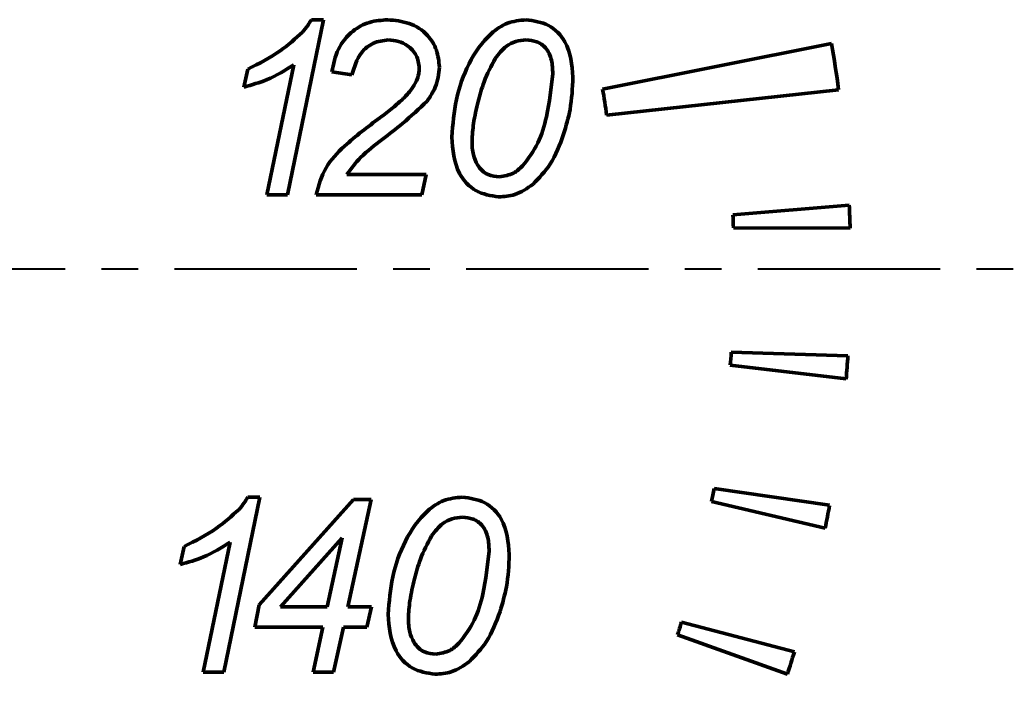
# Model space of a CAD drawing. Extents: x -188 to 653, y 38 to 632.
# Drawn here: x -68.45 to -34.56, y 463.64 to 486.51 of the extents above; entities that cross this region are included whole.
import ezdxf

# ---------------------------------------------------------------- set-up
doc = ezdxf.new("R2010")
doc.units = 0
doc.header["$LTSCALE"] = 5
doc.linetypes.add('CENTER', pattern=[2, 1.25, -0.25, 0.25, -0.25])
doc.layers.get('Defpoints').update_dxf_attribs({"linetype": 'CONTINUOUS'})
for name, color, linetype in [('1轮廓实线层', 7, 'CONTINUOUS'), ('2细线层', 3, 'CONTINUOUS'), ('3中心线层', 1, 'CENTER')]:
    doc.layers.add(name, color=color, linetype=linetype)
doc.styles.add('PC_TEXTSTYLE', font='SIMKAI.TTF', dxfattribs={"width": 0.8})
doc.dimstyles.new('TH_GBDIM', dxfattribs={"dimtxt": 3.5, "dimasz": 2.5, "dimexe": 2, "dimexo": 0, "dimgap": 1.5, "dimtad": 1, "dimdec": 1, "dimzin": 0, "dimdsep": 46, "dimtxsty": 'PC_TEXTSTYLE', "dimcen": 2.5, "dimadec": 0, "dimazin": 0, "dimtfac": 0.714286, "dimtdec": 4, "dimtmove": 0, "dimatfit": 3, "dimfxl": 0, "dimtolj": 1, "dimtzin": 0, "dimarcsym": 0})

# ---------------------------------------------------------------- blocks, each defined once
blk = doc.blocks.new('*D13')
at = {"layer": '2细线层', "color": 0, "lineweight": -2}
for p, q in [((-156.574, 477.961), (-157.255, 477.961)), ((-156.755, 475.461), (-156.755, 403.009)), ((-51.415, 400.509), (-157.255, 400.509))]:
    blk.add_line(p, q, dxfattribs=at)
at = {"layer": '2细线层', "color": 0, "lineweight": 50}
for points in [[(-157.172, 475.461), (-156.339, 475.461), (-156.755, 477.961)], [(-157.172, 403.009), (-156.339, 403.009), (-156.755, 400.509)]]:
    blk.add_solid(points, dxfattribs=at)
at = {"layer": 'Defpoints', "color": 0, "lineweight": 50}
for p in [(-156.574, 477.961), (-156.755, 400.509), (-51.415, 400.509)]:
    blk.add_point(p, dxfattribs=at)
at = {"layer": '2细线层', "color": 0, "insert": (-160.005, 434.963), "char_height": 3.5, "attachment_point": 5, "rotation": 90}
blk.add_mtext('\\A1;109', dxfattribs=at)
blk = doc.blocks.new('*D15')
at = {"layer": '2细线层', "color": 0, "lineweight": -2}
for p, q in [((-154.415, 473.474), (-154.415, 388.119)), ((251.218, 470.851), (251.218, 388.119)), ((-151.915, 388.619), (248.718, 388.619))]:
    blk.add_line(p, q, dxfattribs=at)
at = {"layer": '2细线层', "color": 0, "lineweight": 50}
for points in [[(-151.915, 389.036), (-151.915, 388.203), (-154.415, 388.619)], [(248.718, 389.036), (248.718, 388.203), (251.218, 388.619)]]:
    blk.add_solid(points, dxfattribs=at)
at = {"layer": 'Defpoints', "color": 0, "lineweight": 50}
for p in [(-154.415, 473.474), (251.218, 470.851), (251.218, 388.619)]:
    blk.add_point(p, dxfattribs=at)
at = {"layer": '2细线层', "color": 0, "insert": (48.17, 391.869), "char_height": 3.5, "attachment_point": 5}
blk.add_mtext('\\A1;404', dxfattribs=at)

msp = doc.modelspace()

# ---------------------------------------------------------------- linework, layer by layer
at = {"layer": '1轮廓实线层', "lineweight": 50}
for p, q in [((-58.041, 486.506), (-59.275, 480.506)), ((-58.456, 486.506), (-58.041, 486.506)), ((-40.62, 485.688), (-48.47, 484.126)), ((-60.767, 484.199), (-60.63, 484.814)), ((-59.979, 480.506), (-59.056, 484.965)), ((-57.064, 484.617), (-57.756, 484.72)), ((-48.333, 483.235), (-40.377, 484.106)), ((-57.245, 481.199), (-54.525, 481.199)), ((-54.525, 481.199), (-54.671, 480.506)), ((-59.275, 480.506), (-59.979, 480.506)), ((-54.671, 480.506), (-58.294, 480.506)), ((-40.014, 480.151), (-44.002, 479.82)), ((-43.985, 479.369), (-39.982, 479.352)), ((-40.058, 474.981), (-44.059, 475.103)), ((-44.093, 474.654), (-40.118, 474.183)), ((-60.223, 470.131), (-61.457, 464.131)), ((-60.638, 470.131), (-60.223, 470.131)), ((-40.688, 469.849), (-44.65, 470.423)), ((-60.246, 466.436), (-57.015, 470.054)), ((-56.404, 470.054), (-57.208, 466.362)), ((-57.015, 470.054), (-56.404, 470.054)), ((-44.734, 469.98), (-40.838, 469.063)), ((-62.949, 467.823), (-62.812, 468.439)), ((-62.161, 464.131), (-61.238, 468.59)), ((-57.398, 468.732), (-59.515, 466.362)), ((-57.914, 466.362), (-57.398, 468.732)), ((-60.399, 465.669), (-60.246, 466.436)), ((-59.515, 466.362), (-57.914, 466.362)), ((-57.208, 466.362), (-56.399, 466.362)), ((-56.399, 466.362), (-56.553, 465.669)), ((-41.895, 464.821), (-45.766, 465.841)), ((-58.064, 465.669), (-60.399, 465.669)), ((-58.399, 464.131), (-58.064, 465.669)), ((-57.359, 465.669), (-57.694, 464.131)), ((-56.553, 465.669), (-57.359, 465.669)), ((-45.9, 465.41), (-42.132, 464.057)), ((-61.457, 464.131), (-62.161, 464.131)), ((-57.694, 464.131), (-58.399, 464.131))]:
    msp.add_line(p, q, dxfattribs=at)
for radius, start, end in [(45.6, 7.7444, 9.7549), (37.6, 8.0626, 9.4368), (45.6, 1.7471, 2.7523), (41.6, 1.9392, 2.5601), (41.6, 355.4392, 356.0601), (45.6, 355.2471, 356.2523), (41.6, 348.9392, 349.5601), (45.6, 348.7471, 349.7523), (41.6, 342.4392, 343.0601), (45.6, 342.2471, 343.2523)]:
    msp.add_arc((-85.561, 477.961), radius, start, end, dxfattribs=at)
for points, knots in [([(-58.755, 486.086), (-58.694, 486.16), (-58.583, 486.293), (-58.495, 486.441), (-58.456, 486.506)], [0, 0, 0, 0, 0.559879, 1, 1, 1, 1]), ([(-57.756, 484.72), (-57.701, 484.986), (-57.591, 485.518), (-57.099, 486.119), (-56.478, 486.459), (-56.053, 486.491), (-55.84, 486.506)], [0, 0, 0, 0, 0.280255, 0.559577, 0.779612, 1, 1, 1, 1]), ([(-55.84, 486.506), (-55.588, 486.483), (-55.085, 486.437), (-54.472, 486.042), (-54.129, 485.473), (-54.085, 485.079), (-54.064, 484.881)], [0, 0, 0, 0, 0.2802344, 0.5595924, 0.7797522, 1, 1, 1, 1]), ([(-53.64, 482.483), (-53.605, 482.916), (-53.534, 483.781), (-53.102, 485.02), (-52.481, 485.927), (-51.752, 486.437), (-51.316, 486.483), (-51.098, 486.506)], [0, 0, 0, 0, 0.250396, 0.500976, 0.750263, 0.875307, 1, 1, 1, 1]), ([(-51.098, 486.506), (-50.831, 486.469), (-50.295, 486.393), (-49.582, 485.658), (-49.523, 484.96), (-49.487, 484.534)], [0, 0, 0, 0, 0.279895, 0.560121, 1, 1, 1, 1]), ([(-60.63, 484.814), (-60.249, 485.007), (-59.569, 485.351), (-59.004, 485.861), (-58.755, 486.086)], [0, 0, 0, 0, 0.559928, 1, 1, 1, 1]), ([(-55.817, 485.814), (-55.993, 485.792), (-56.345, 485.749), (-56.857, 485.327), (-56.985, 484.886), (-57.064, 484.617)], [0, 0, 0, 0, 0.279932, 0.559785, 1, 1, 1, 1]), ([(-54.756, 484.851), (-54.776, 485.001), (-54.817, 485.3), (-55.121, 485.611), (-55.465, 485.789), (-55.7, 485.806), (-55.817, 485.814)], [0, 0, 0, 0, 0.278996, 0.558746, 0.779203, 1, 1, 1, 1]), ([(-51.094, 485.814), (-51.214, 485.803), (-51.454, 485.782), (-51.847, 485.578), (-52.035, 485.329), (-52.15, 485.177)], [0, 0, 0, 0, 0.280072, 0.560099, 1, 1, 1, 1]), ([(-50.179, 484.656), (-50.185, 484.813), (-50.196, 485.126), (-50.378, 485.54), (-50.723, 485.782), (-50.97, 485.803), (-51.094, 485.814)], [0, 0, 0, 0, 0.281276, 0.560087, 0.779725, 1, 1, 1, 1]), ([(-52.15, 485.177), (-52.291, 484.914), (-52.542, 484.443), (-52.677, 483.928), (-52.737, 483.701)], [0, 0, 0, 0, 0.55944, 1, 1, 1, 1]), ([(-59.056, 484.965), (-59.355, 484.777), (-59.891, 484.441), (-60.499, 484.273), (-60.767, 484.199)], [0, 0, 0, 0, 0.5593671, 1, 1, 1, 1]), ([(-54.852, 484.41), (-54.821, 484.49), (-54.765, 484.632), (-54.759, 484.784), (-54.756, 484.851)], [0, 0, 0, 0, 0.559716, 1, 1, 1, 1]), ([(-54.064, 484.881), (-54.091, 484.644), (-54.141, 484.22), (-54.383, 483.87), (-54.489, 483.715)], [0, 0, 0, 0, 0.558971, 1, 1, 1, 1]), ([(-55.305, 483.802), (-55.206, 483.905), (-55.03, 484.089), (-54.906, 484.312), (-54.852, 484.41)], [0, 0, 0, 0, 0.560158, 1, 1, 1, 1]), ([(-51.214, 481.491), (-51.022, 481.744), (-50.639, 482.253), (-50.326, 483.356), (-50.235, 484.163), (-50.179, 484.656)], [0, 0, 0, 0, 0.2793648, 0.5597505, 1, 1, 1, 1]), ([(-49.487, 484.534), (-49.504, 484.162), (-49.535, 483.498), (-49.723, 482.861), (-49.806, 482.581)], [0, 0, 0, 0, 0.559836, 1, 1, 1, 1]), ([(-56.112, 483.138), (-55.956, 483.256), (-55.679, 483.467), (-55.419, 483.7), (-55.305, 483.802)], [0, 0, 0, 0, 0.560067, 1, 1, 1, 1]), ([(-54.489, 483.715), (-54.763, 483.455), (-55.253, 482.989), (-55.79, 482.58), (-56.026, 482.399)], [0, 0, 0, 0, 0.559669, 1, 1, 1, 1]), ([(-52.737, 483.701), (-52.798, 483.452), (-52.906, 483.007), (-52.935, 482.55), (-52.948, 482.349)], [0, 0, 0, 0, 0.560143, 1, 1, 1, 1]), ([(-58.294, 480.506), (-58.205, 480.826), (-58.025, 481.464), (-57.195, 482.329), (-56.523, 482.831), (-56.112, 483.138)], [0, 0, 0, 0, 0.2795362, 0.5590625, 1, 1, 1, 1]), ([(-56.026, 482.399), (-56.285, 482.205), (-56.746, 481.86), (-57.093, 481.4), (-57.245, 481.199)], [0, 0, 0, 0, 0.5607111, 1, 1, 1, 1]), ([(-52.034, 480.429), (-52.307, 480.472), (-52.854, 480.558), (-53.551, 481.338), (-53.607, 482.049), (-53.64, 482.483)], [0, 0, 0, 0, 0.279444, 0.559684, 1, 1, 1, 1]), ([(-52.948, 482.349), (-52.944, 482.188), (-52.937, 481.901), (-52.814, 481.643), (-52.761, 481.529)], [0, 0, 0, 0, 0.56062, 1, 1, 1, 1]), ([(-49.806, 482.581), (-49.939, 482.22), (-50.176, 481.576), (-50.648, 481.081), (-50.856, 480.863)], [0, 0, 0, 0, 0.56032, 1, 1, 1, 1]), ([(-52.761, 481.529), (-52.712, 481.461), (-52.614, 481.325), (-52.357, 481.155), (-52.14, 481.134), (-52.008, 481.122)], [0, 0, 0, 0, 0.280749, 0.561036, 1, 1, 1, 1]), ([(-52.008, 481.122), (-51.839, 481.147), (-51.536, 481.192), (-51.312, 481.399), (-51.214, 481.491)], [0, 0, 0, 0, 0.55821, 1, 1, 1, 1]), ([(-50.856, 480.863), (-51.055, 480.724), (-51.412, 480.476), (-51.843, 480.443), (-52.034, 480.429)], [0, 0, 0, 0, 0.559348, 1, 1, 1, 1]), ([(-60.937, 469.71), (-60.876, 469.785), (-60.765, 469.917), (-60.677, 470.066), (-60.638, 470.131)], [0, 0, 0, 0, 0.559879, 1, 1, 1, 1]), ([(-55.822, 466.108), (-55.787, 466.541), (-55.716, 467.406), (-55.284, 468.645), (-54.663, 469.552), (-53.934, 470.062), (-53.498, 470.108), (-53.28, 470.131)], [0, 0, 0, 0, 0.250396, 0.500976, 0.750263, 0.875307, 1, 1, 1, 1]), ([(-53.28, 470.131), (-53.013, 470.093), (-52.477, 470.018), (-51.764, 469.283), (-51.705, 468.585), (-51.669, 468.159)], [0, 0, 0, 0, 0.279895, 0.560122, 1, 1, 1, 1]), ([(-62.812, 468.439), (-62.431, 468.631), (-61.751, 468.976), (-61.186, 469.486), (-60.937, 469.71)], [0, 0, 0, 0, 0.559928, 1, 1, 1, 1]), ([(-53.276, 469.439), (-53.396, 469.428), (-53.636, 469.407), (-54.029, 469.203), (-54.217, 468.954), (-54.332, 468.802)], [0, 0, 0, 0, 0.2800725, 0.5600993, 1, 1, 1, 1]), ([(-52.361, 468.281), (-52.367, 468.438), (-52.378, 468.75), (-52.56, 469.165), (-52.905, 469.407), (-53.152, 469.428), (-53.276, 469.439)], [0, 0, 0, 0, 0.281276, 0.560086, 0.779725, 1, 1, 1, 1]), ([(-54.332, 468.802), (-54.473, 468.538), (-54.724, 468.068), (-54.859, 467.553), (-54.919, 467.326)], [0, 0, 0, 0, 0.559441, 1, 1, 1, 1]), ([(-61.238, 468.59), (-61.537, 468.402), (-62.073, 468.066), (-62.681, 467.898), (-62.949, 467.823)], [0, 0, 0, 0, 0.559367, 1, 1, 1, 1]), ([(-53.396, 465.115), (-53.204, 465.369), (-52.821, 465.878), (-52.508, 466.981), (-52.417, 467.788), (-52.361, 468.281)], [0, 0, 0, 0, 0.279365, 0.559751, 1, 1, 1, 1]), ([(-51.669, 468.159), (-51.686, 467.787), (-51.717, 467.123), (-51.905, 466.486), (-51.988, 466.205)], [0, 0, 0, 0, 0.559836, 1, 1, 1, 1]), ([(-54.919, 467.326), (-54.98, 467.076), (-55.088, 466.631), (-55.117, 466.174), (-55.13, 465.974)], [0, 0, 0, 0, 0.560142, 1, 1, 1, 1]), ([(-54.216, 464.054), (-54.489, 464.097), (-55.036, 464.183), (-55.733, 464.963), (-55.789, 465.674), (-55.822, 466.108)], [0, 0, 0, 0, 0.2794438, 0.5596842, 1, 1, 1, 1]), ([(-51.988, 466.205), (-52.121, 465.845), (-52.358, 465.201), (-52.83, 464.706), (-53.038, 464.488)], [0, 0, 0, 0, 0.56032, 1, 1, 1, 1]), ([(-55.13, 465.974), (-55.126, 465.813), (-55.119, 465.526), (-54.996, 465.267), (-54.943, 465.154)], [0, 0, 0, 0, 0.560618, 1, 1, 1, 1]), ([(-54.943, 465.154), (-54.894, 465.086), (-54.796, 464.95), (-54.539, 464.78), (-54.322, 464.759), (-54.19, 464.746)], [0, 0, 0, 0, 0.280748, 0.561036, 1, 1, 1, 1]), ([(-54.19, 464.746), (-54.021, 464.772), (-53.718, 464.817), (-53.494, 465.024), (-53.396, 465.115)], [0, 0, 0, 0, 0.55821, 1, 1, 1, 1]), ([(-53.038, 464.488), (-53.237, 464.349), (-53.594, 464.1), (-54.025, 464.068), (-54.216, 464.054)], [0, 0, 0, 0, 0.559348, 1, 1, 1, 1])]:
    msp.add_open_spline(points, degree=3, knots=knots, dxfattribs=at)
at = {"layer": '3中心线层'}
msp.add_line((-163.148, 477.961), (260.026, 477.961), dxfattribs=at)

# ---------------------------------------------------------------- dimensions: what is measured, and where the dimension line sits
at = {"layer": '2细线层'}
dim = msp.add_linear_dim(base=(-156.755, 400.509), p1=(-156.574, 477.961), p2=(-51.415, 400.509), angle=90, text='109', dimstyle='TH_GBDIM', override={"dimexe": 0.5, "dimtxsty": 'Standard', "dimcen": 0.09}, dxfattribs=at)
dim.commit()
dim.dimension.update_dxf_attribs({"geometry": '*D13', "text_midpoint": (-156.755, 434.963), "dimtype": 160})
dim = msp.add_linear_dim(base=(251.218, 388.619), p1=(-154.415, 473.474), p2=(251.218, 470.851), text='404', dimstyle='TH_GBDIM', override={"dimexe": 0.5, "dimtxsty": 'Standard', "dimcen": 0.09}, dxfattribs=at)
dim.commit()
dim.dimension.update_dxf_attribs({"geometry": '*D15', "text_midpoint": (48.17, 388.619), "dimtype": 160})

doc.saveas('drawing.dxf')
